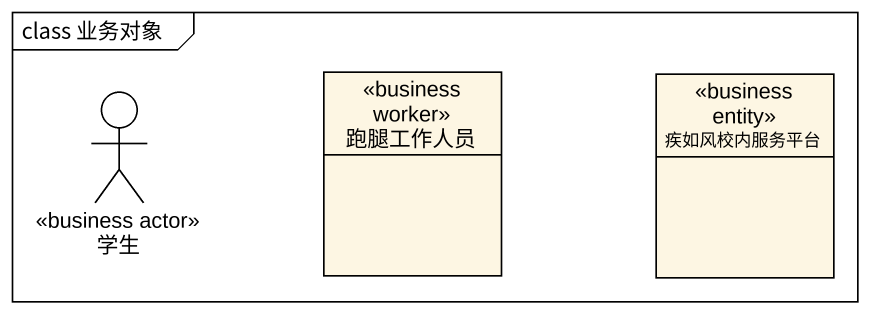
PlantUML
@startuml
mainframe class 业务对象
allowmixing
hide circle
hide empty members
actor 学生 <<business actor>>
class 跑腿工作人员 <<business worker>>
class 疾如风校内服务平台 <<business entity>>
@enduml
